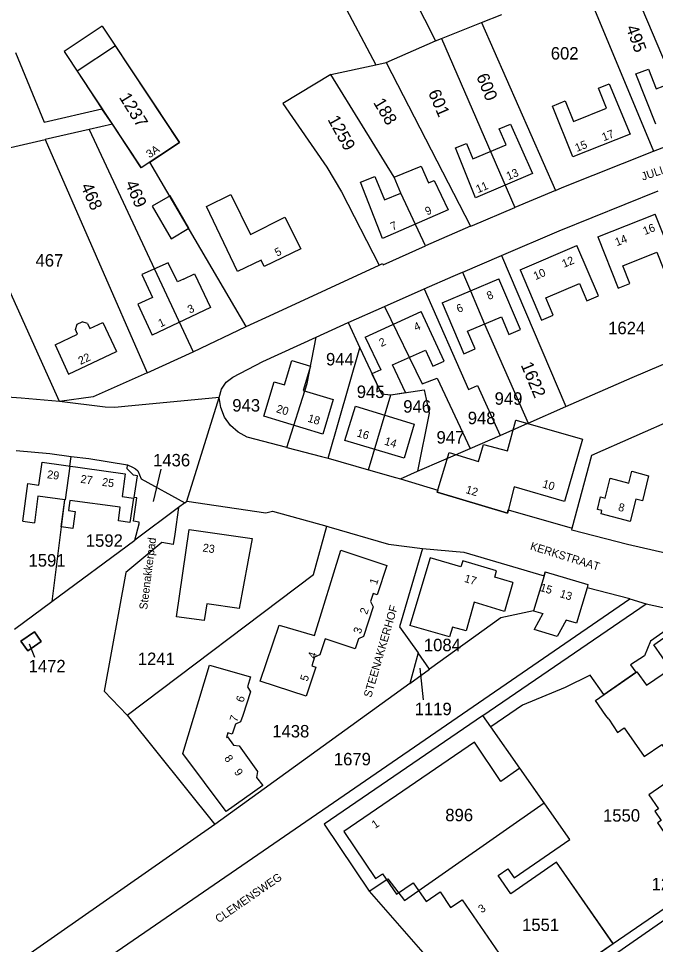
# Model space of a CAD drawing. Extents: x 191922 to 199923, y 328959 to 333350.
# Drawn here: x 193659.7 to 193797.8, y 329450.3 to 329651.2 of the extents above; entities that cross this region are included whole.
import ezdxf

# ---------------------------------------------------------------- set-up
doc = ezdxf.new("R2010")
doc.units = 0
for name, color, linetype in [('bouwvlak', 7, 'Continuous'), ('enkelbestemming', 7, 'Continuous'), ('Level 14', 7, 'Continuous'), ('Level 6', 7, 'Continuous'), ('maatvoering - maximum aantal wooneenheden', 7, 'Continuous'), ('Maatvoering_symbolen', 7, 'Continuous'), ('recreatiewoning', 7, 'Continuous')]:
    doc.layers.add(name, color=color, linetype=linetype)

msp = doc.modelspace()

# ---------------------------------------------------------------- linework, layer by layer
at = {"layer": 'bouwvlak'}
for p, q in [((193690.56, 329553.42), (193688.9, 329546.43)), ((193663.26, 329512.54), (193662.06, 329515.47)), ((193747.51, 329503.38), (193746.77, 329510.24))]:
    msp.add_line(p, q, dxfattribs=at)
at = {"layer": 'Level 6'}
for p, q in [((193711.41, 329723.5), (193750.08, 329646.31)), ((193697.37, 329716.72), (193737.14, 329641.15)), ((193806.49, 329625.92), (193790.95, 329662.83)), ((193782.08, 329659.09), (193797.36, 329622.39)), ((193751.41, 329646.84), (193760.06, 329650.29)), ((193760.06, 329650.29), (193764.51, 329652.07)), ((193760.06, 329650.29), (193776.15, 329613.89)), ((193739.38, 329641.64), (193750.08, 329646.31)), ((193750.08, 329646.31), (193751.41, 329646.84)), ((193751.41, 329646.84), (193767.33, 329610.19)), ((193727.41, 329639.05), (193737.14, 329641.15)), ((193737.14, 329641.15), (193739.38, 329641.64)), ((193739.38, 329641.64), (193757.69, 329606.13)), ((193741.12, 329616.76), (193727.41, 329639.05)), ((193680.05, 329628.27), (193677.78, 329631.62)), ((193680.05, 329628.27), (193675.04, 329627.12)), ((193686.31, 329618.8), (193680.05, 329628.27)), ((193675.04, 329627.12), (193665.48, 329624.94)), ((193675.04, 329627.12), (193697.58, 329578.87)), ((193645, 329620.29), (193665.48, 329624.94)), ((193665.48, 329624.94), (193687.62, 329574.33)), ((193797.36, 329622.39), (193806.49, 329625.92)), ((193668.61, 329568.1), (193645, 329620.29)), ((193688.15, 329620.02), (193686.31, 329618.8)), ((193709.03, 329584.35), (193688.15, 329620.02)), ((193742.57, 329613.29), (193741.12, 329616.76)), ((193729.75, 329613.57), (193737.87, 329597.65)), ((193747.96, 329601.84), (193742.57, 329613.29)), ((193776.15, 329613.89), (193767.33, 329610.19)), ((193776.89, 329605.12), (193798.37, 329613.8)), ((193776.89, 329605.12), (193798.37, 329613.8)), ((193757.69, 329606.13), (193747.96, 329601.84)), ((193764.39, 329599.77), (193776.89, 329605.12)), ((193764.39, 329599.77), (193776.89, 329605.12)), ((193756.01, 329596.17), (193764.39, 329599.77)), ((193756.01, 329596.17), (193764.39, 329599.77)), ((193764.39, 329599.77), (193778.38, 329566.99)), ((193755.97, 329596.16), (193756.01, 329596.17)), ((193755.97, 329596.16), (193756.01, 329596.17)), ((193755.97, 329596.16), (193757.68, 329592.1)), ((193739.06, 329588.71), (193747.65, 329592.51)), ((193739.06, 329588.71), (193747.65, 329592.51)), ((193747.65, 329592.51), (193757.28, 329570.72)), ((193757.68, 329592.1), (193760.73, 329584.9)), ((193731.17, 329585.23), (193739.06, 329588.71)), ((193731.17, 329585.23), (193739.06, 329588.71)), ((193739.06, 329588.71), (193747.21, 329571.96)), ((193697.58, 329578.87), (193709.03, 329584.35)), ((193724.25, 329582.07), (193731.17, 329585.23)), ((193724.25, 329582.07), (193731.17, 329585.23)), ((193731.17, 329585.23), (193733.67, 329579.74)), ((193760.73, 329584.9), (193770.16, 329563.38)), ((193722.28, 329572), (193724.25, 329582.07)), ((193792.74, 329573.29), (193811.31, 329581.31)), ((193687.62, 329574.33), (193697.58, 329578.87)), ((193726.8, 329555.8), (193733.67, 329579.74)), ((193687.62, 329574.33), (193675.91, 329569.12)), ((193717.84, 329558.15), (193722.28, 329572)), ((193778.38, 329566.99), (193792.74, 329573.29)), ((193703.22, 329568.98), (193703.7, 329570.74)), ((193703.22, 329568.98), (193703.7, 329570.74)), ((193660.26, 329568.85), (193651.81, 329569.42)), ((193668.61, 329568.1), (193660.26, 329568.85)), ((193675.91, 329569.12), (193668.61, 329568.1)), ((193678.48, 329566.83), (193668.61, 329568.1)), ((193703.22, 329568.98), (193682.74, 329567.02)), ((193696.21, 329546.46), (193703.22, 329568.98)), ((193696.21, 329546.46), (193703.22, 329568.98)), ((193735.58, 329553.28), (193740.42, 329569.56)), ((193680.56, 329566.82), (193678.48, 329566.83)), ((193682.74, 329567.02), (193680.56, 329566.82)), ((193770.16, 329563.38), (193778.38, 329566.99)), ((193764.09, 329560.73), (193770.12, 329563.36)), ((193770.12, 329563.36), (193770.16, 329563.38)), ((193717.84, 329558.15), (193709.27, 329560.37)), ((193757.59, 329557.92), (193764.09, 329560.73)), ((193746.23, 329552.95), (193757.59, 329557.92)), ((193659.18, 329557.44), (193666.5, 329556.78)), ((193659.18, 329557.44), (193666.5, 329556.78)), ((193666.5, 329556.78), (193671.12, 329556.19)), ((193666.5, 329556.78), (193671.12, 329556.19)), ((193670.83, 329554.06), (193671.12, 329556.19)), ((193726.8, 329555.8), (193735.58, 329553.28)), ((193683.24, 329553.48), (193683.36, 329554.35)), ((193742.52, 329551.28), (193746.23, 329552.95)), ((193742.52, 329551.28), (193750.61, 329548.88)), ((193750.61, 329548.88), (193750.45, 329548.39)), ((193695.79, 329546.14), (193694.38, 329545.09)), ((193695.79, 329546.14), (193696.21, 329546.46)), ((193695.79, 329546.14), (193696.21, 329546.46)), ((193694.38, 329545.09), (193684.89, 329538.04)), ((193765.89, 329544.59), (193779.76, 329540.63)), ((193668.95, 329540.87), (193666.94, 329524.7)), ((193723.64, 329530.56), (193726.51, 329541.05)), ((193726.51, 329541.05), (193726.95, 329540.93)), ((193726.51, 329541.05), (193726.95, 329540.93)), ((193726.95, 329540.93), (193739.94, 329537.17)), ((193726.95, 329540.93), (193739.94, 329537.17)), ((193779.64, 329540.2), (193779.76, 329540.63)), ((193791.74, 329537.08), (193779.64, 329540.2)), ((193666.94, 329524.7), (193684.89, 329538.04)), ((193690.74, 329537.5), (193682.95, 329530.97)), ((193693.26, 329537.09), (193690.74, 329537.5)), ((193739.94, 329537.17), (193747.29, 329536.17)), ((193739.94, 329537.17), (193747.29, 329536.17)), ((193747.29, 329536.17), (193742.31, 329519.22)), ((193747.29, 329536.17), (193756.24, 329535.37)), ((193747.29, 329536.17), (193756.24, 329535.37)), ((193756.24, 329535.37), (193773.65, 329530.24)), ((193756.24, 329535.37), (193773.65, 329530.24)), ((193682.95, 329530.97), (193678.24, 329505.22)), ((193683.26, 329500.07), (193723.64, 329530.56)), ((193773.65, 329530.24), (193771.36, 329522.66)), ((193792.26, 329525.31), (193782.96, 329527.69)), ((193792.26, 329525.31), (193782.96, 329527.69)), ((193639.4, 329420.24), (193792.26, 329525.31)), ((193658.84, 329518.67), (193666.94, 329524.7)), ((193760.36, 329499.99), (193795.77, 329524.18)), ((193760.36, 329499.99), (193795.77, 329524.18)), ((193792.26, 329525.31), (193795.77, 329524.18)), ((193792.26, 329525.31), (193795.77, 329524.18)), ((193771.36, 329522.66), (193764.25, 329521.19)), ((193764.25, 329521.19), (193748.79, 329510.05)), ((193742.31, 329519.22), (193746.33, 329513.53)), ((193746.33, 329513.53), (193744.51, 329506.94)), ((193748.79, 329510.05), (193746.33, 329513.53)), ((193744.51, 329506.94), (193748.79, 329510.05)), ((193786.58, 329504.5), (193793.57, 329509.34)), ((193744.51, 329506.94), (193702.24, 329476.32)), ((193678.24, 329505.22), (193683.26, 329500.07)), ((193683.26, 329500.07), (193702.24, 329476.32)), ((193760.28, 329499.93), (193760.36, 329499.99)), ((193760.28, 329499.93), (193760.36, 329499.99)), ((193762.1, 329497.53), (193760.36, 329499.99)), ((193772.19, 329436.55), (193861.59, 329498.72)), ((193828.44, 329477.77), (193788.62, 329450.46)), ((193702.24, 329476.32), (193633.54, 329428.32)), ((193735.74, 329461.89), (193754.52, 329440.37)), ((193735.74, 329461.89), (193754.52, 329440.37)), ((193788.62, 329450.46), (193770.89, 329438.4))]:
    msp.add_line(p, q, dxfattribs=at)
for points in [[(193688.15, 329620.02), (193694.57, 329624.27), (193680.69, 329645.23), (193672.43, 329639.76), (193677.78, 329631.62)], [(193659.01, 329643.8), (193665.23, 329628.72), (193677.78, 329631.62)], [(193727.41, 329639.05), (193716.98, 329632.72), (193726.52, 329618.92), (193729.75, 329613.57)], [(193776.15, 329613.89), (193777.6, 329614.5), (193797.36, 329622.39)], [(193757.69, 329606.13), (193758.1, 329606.31), (193767.33, 329610.19)], [(193737.87, 329597.65), (193738.63, 329598), (193738.74, 329597.78), (193747.96, 329601.84)], [(193709.03, 329584.35), (193715.05, 329587.12), (193737.87, 329597.65)], [(193747.65, 329592.51), (193753.93, 329595.28), (193755.97, 329596.16)], [(193747.65, 329592.51), (193753.93, 329595.28), (193755.97, 329596.16)], [(193706.14, 329573.4), (193712.67, 329576.79), (193724.25, 329582.07)], [(193706.14, 329573.4), (193712.67, 329576.79), (193724.25, 329582.07)], [(193733.67, 329579.74), (193738.36, 329569.76), (193740.42, 329569.56)], [(193703.7, 329570.74), (193704.71, 329572.27), (193706.14, 329573.4)], [(193703.7, 329570.74), (193704.71, 329572.27), (193706.14, 329573.4)], [(193747.21, 329571.96), (193750.5, 329573.14), (193757.59, 329557.92)], [(193779.76, 329540.63), (193783.98, 329556.42), (193820.71, 329572.62)], [(193740.42, 329569.56), (193747.65, 329570.61), (193748.73, 329565.58), (193746.23, 329552.95)], [(193757.28, 329570.72), (193759.21, 329571.59), (193764.09, 329560.73)], [(193705.63, 329562.88), (193704.35, 329564.7), (193703.53, 329566.77), (193703.22, 329568.98)], [(193709.27, 329560.37), (193707.3, 329561.41), (193705.63, 329562.88)], [(193717.84, 329558.15), (193725.41, 329556.19), (193726.8, 329555.8)], [(193671.12, 329556.19), (193674.95, 329555.71), (193683.36, 329554.35)], [(193671.12, 329556.19), (193674.95, 329555.71), (193683.36, 329554.35)], [(193670.83, 329554.06), (193669.81, 329546.76), (193669.69, 329546.78), (193668.95, 329540.87)], [(193683.36, 329554.35), (193684.4, 329553.84), (193685.06, 329553.46), (193685.57, 329553.03), (193686.32, 329551.29), (193695.79, 329546.14)], [(193683.36, 329554.35), (193684.4, 329553.84), (193685.06, 329553.46), (193685.57, 329553.03), (193686.32, 329551.29), (193695.79, 329546.14)], [(193685.48, 329551.97), (193684.62, 329552.1), (193683.24, 329553.48)], [(193684.64, 329542.11), (193685.38, 329547.18), (193684.8, 329547.28), (193685.48, 329551.97)], [(193735.58, 329553.28), (193741.44, 329551.61), (193742.52, 329551.28)], [(193750.45, 329548.39), (193765.7, 329543.86), (193765.89, 329544.59)], [(193696.21, 329546.46), (193713.3, 329543.92), (193714.8, 329544.28), (193726.51, 329541.05)], [(193696.21, 329546.46), (193713.3, 329543.92), (193714.8, 329544.28), (193726.51, 329541.05)], [(193694.38, 329545.09), (193693.56, 329539.34), (193693.26, 329537.09)], [(193684.89, 329538.04), (193685.83, 329541.58), (193685.88, 329541.93), (193684.64, 329542.11)], [(193804.46, 329534.29), (193800.24, 329535.14), (193791.74, 329537.08)], [(193773.65, 329530.24), (193773.91, 329531.12), (193783.16, 329528.36), (193782.96, 329527.69)], [(193773.65, 329530.24), (193773.91, 329531.12), (193783.16, 329528.36), (193782.96, 329527.69)], [(193795.77, 329524.18), (193806.78, 329521.83), (193813.59, 329521.35), (193827.23, 329518.44), (193833.28, 329517.8), (193839.98, 329517.31), (193844.65, 329517.19), (193849.21, 329516.7)], [(193828.44, 329477.77), (193830.14, 329486.07), (193823.65, 329495.59), (193814.52, 329508.71), (193815.3, 329512.64), (193810.75, 329519.23), (193803.26, 329520.74), (193796.7, 329516.13), (193795.38, 329512.93), (193792.41, 329510.96), (193793.57, 329509.34)], [(193664.63, 329516.02), (193663.14, 329518.15), (193660.23, 329516.13), (193661.71, 329513.99), (193664.63, 329516.02)], [(193786.58, 329504.5), (193783.6, 329508.74), (193778.19, 329506.06), (193768.95, 329502.19), (193762.1, 329497.53)], [(193760.28, 329499.93), (193725.95, 329476.38), (193735.74, 329461.89)], [(193760.28, 329499.93), (193725.95, 329476.38), (193735.74, 329461.89)], [(193773.68, 329480.99), (193768.42, 329488.51), (193762.1, 329497.53)], [(193735.74, 329461.89), (193739.77, 329464.5), (193743.36, 329459.83), (193773.68, 329480.99)], [(193788.62, 329450.46), (193776.34, 329468.14), (193766.4, 329461.26), (193763.67, 329465.23), (193765.78, 329466.69), (193767.13, 329464.74), (193779.2, 329473.09), (193773.68, 329480.99)]]:
    msp.add_lwpolyline(points, dxfattribs=at)
at = {"layer": 'recreatiewoning'}
for p, q in [((193677.84, 329649.53), (193669.58, 329644.06)), ((193677.84, 329649.53), (193694.57, 329624.27)), ((193669.58, 329644.06), (193686.31, 329618.8)), ((193792.34, 329626.08), (193779.9, 329621.14)), ((193694.57, 329624.27), (193686.31, 329618.8)), ((193771.14, 329617.57), (193758.81, 329612.3)), ((193692.57, 329612.72), (193688.71, 329610.47)), ((193752.82, 329609.67), (193738.59, 329603.43)), ((193785.3, 329603.79), (193797.73, 329608.73)), ((193802.14, 329597.66), (193797.73, 329608.73)), ((193768.43, 329596.68), (193780.71, 329601.95)), ((193785.41, 329591), (193780.71, 329601.95)), ((193694.18, 329594.02), (193692.13, 329598.18)), ((193695.47, 329594.62), (193694.18, 329594.02)), ((193751.53, 329589.47), (193763.84, 329594.73)), ((193768.52, 329583.69), (193763.84, 329594.73)), ((193734.86, 329582.05), (193747.02, 329587.59)), ((193752, 329576.86), (193747.02, 329587.59)), ((193672.02, 329583.74), (193672.4, 329584.86)), ((193672.4, 329584.86), (193673.52, 329585.39)), ((193674.68, 329585.01), (193673.52, 329585.39)), ((193674.68, 329585.01), (193675.18, 329583.93)), ((193675.18, 329583.93), (193677.99, 329585.25)), ((193677.99, 329585.25), (193680.96, 329578.91)), ((193667.61, 329580.39), (193672.52, 329582.68)), ((193672.52, 329582.68), (193672.02, 329583.74)), ((193767.62, 329564.03), (193781.98, 329559.9)), ((193745.46, 329563.2), (193743.28, 329555.77)), ((193781.98, 329559.9), (193778.1, 329546.41)), ((193743.28, 329555.77), (193730.46, 329559.61)), ((193796.31, 329551.98), (193794.97, 329546.57)), ((193660.64, 329542.13), (193661.72, 329550.28)), ((193660.64, 329542.13), (193663.13, 329541.8)), ((193766.88, 329528.85), (193762.95, 329530.01)), ((193773.65, 329530.24), (193771.36, 329522.66)), ((193773.91, 329531.12), (193773.65, 329530.24)), ((193766.88, 329528.85), (193765.03, 329522.55)), ((193771.36, 329522.66), (193773.38, 329522.12)), ((193773.38, 329522.12), (193771.46, 329518.61)), ((193776.45, 329517.1), (193771.46, 329518.61)), ((193787.65, 329499.14), (193787.06, 329500)), ((193787.65, 329499.14), (193789.57, 329496.28)), ((193704.74, 329479.15), (193695.29, 329491.75)), ((193770.97, 329438.3), (193788.6, 329450.49))]:
    msp.add_line(p, q, dxfattribs=at)
for points in [[(193797.86, 329628.27), (193793.54, 329639.16), (193796.28, 329640.21), (193797.97, 329635.92), (193805.51, 329638.8), (193803.85, 329642.97), (193806.05, 329643.77), (193810.3, 329633.25)], [(193779.9, 329621.14), (193775.46, 329632.18), (193778.23, 329633.29), (193780.01, 329628.87), (193787.18, 329631.73), (193785.42, 329636.07), (193787.77, 329636.99), (193792.34, 329626.08)], [(193758.81, 329612.3), (193754.42, 329623.13), (193756.81, 329624.09), (193758.2, 329620.74), (193765.43, 329623.76), (193763.94, 329627.24), (193766.39, 329628.28), (193771.14, 329617.57)], [(193738.59, 329603.43), (193733.81, 329615.68), (193736.96, 329616.93), (193739.03, 329611.83), (193742.57, 329613.29), (193741.12, 329616.76), (193747.02, 329619.12), (193748.57, 329615.56), (193749.81, 329616.04), (193752.82, 329609.67)], [(193688.71, 329610.47), (193692.79, 329603.41), (193696.62, 329605.67), (193692.57, 329612.72)], [(193700.46, 329610.4), (193705.74, 329613), (193710, 329604.32), (193717.41, 329608.07), (193720.89, 329601.18)], [(193720.89, 329601.18), (193712.94, 329597.39), (193712.29, 329598.76), (193707.15, 329596.31), (193700.46, 329610.4)], [(193785.3, 329603.79), (193789.71, 329592.71), (193792.23, 329593.71), (193790.71, 329597.53), (193798.09, 329600.47), (193799.61, 329596.66), (193802.14, 329597.66)], [(193692.13, 329598.18), (193686.46, 329595.62), (193688.74, 329590.66), (193685.55, 329589.22), (193688.65, 329582.52)], [(193768.43, 329596.68), (193773.12, 329585.73), (193775.62, 329586.8), (193774, 329590.57), (193781.3, 329593.71), (193782.92, 329589.93), (193785.41, 329591)], [(193695.47, 329594.62), (193697.88, 329595.76), (193701.3, 329588.46), (193688.65, 329582.52)], [(193751.53, 329589.47), (193756.21, 329578.44), (193758.7, 329579.5), (193757.07, 329583.35), (193764.39, 329586.46), (193766.02, 329582.63), (193768.52, 329583.69)], [(193734.86, 329582.05), (193738.23, 329574.93), (193736.33, 329574.08), (193738.36, 329569.76), (193740.42, 329569.56), (193743.63, 329570.02), (193740.81, 329576.03), (193747.92, 329579.26), (193749.56, 329575.75), (193752, 329576.86)], [(193667.61, 329580.39), (193670.57, 329574.03), (193680.96, 329578.91)], [(193725.71, 329561.04), (193712.89, 329564.89), (193715.09, 329572.39), (193717.36, 329571.7), (193718.94, 329576.97), (193722.99, 329575.79), (193721.42, 329570.47), (193727.93, 329568.54), (193725.71, 329561.04)], [(193730.46, 329559.61), (193732.73, 329567.05), (193745.46, 329563.2)], [(193750.45, 329548.39), (193753.09, 329557.04), (193759.42, 329555.1), (193760.54, 329558.79), (193765.72, 329557.36), (193767.54, 329564.05), (193767.62, 329564.03)], [(193661.72, 329550.28), (193664.1, 329549.97), (193664.8, 329554.9), (193682.85, 329552.39), (193682.16, 329547.45), (193684.63, 329547.14), (193683.85, 329541.87)], [(193785.91, 329547.4), (193786.86, 329547.15), (193787.99, 329551.46), (193791.99, 329550.39), (193792.64, 329552.96), (193796.31, 329551.98)], [(193778.1, 329546.41), (193767.17, 329549.55), (193765.7, 329543.86), (193750.45, 329548.39)], [(193683.85, 329541.87), (193681.35, 329542.2), (193681.75, 329545.18), (193670.84, 329546.63), (193670.55, 329544.44), (193671.95, 329544.25), (193671.45, 329540.53), (193668.95, 329540.87), (193669.74, 329546.77), (193663.9, 329547.55), (193663.13, 329541.8)], [(193794.97, 329546.57), (193793.57, 329546.93), (193792.34, 329542.08), (193786, 329543.69), (193786.19, 329544.44), (193785.22, 329544.68), (193785.91, 329547.4)], [(193693.97, 329521.41), (193696.68, 329540.32), (193710.33, 329538.34)], [(193710.33, 329538.34), (193707.53, 329523.15), (193700.53, 329524.21), (193699.94, 329520.59), (193693.97, 329521.41)], [(193729.59, 329535.82), (193739.57, 329532.54), (193737.45, 329526.17), (193736.59, 329526.46), (193736.04, 329524.67), (193736.6, 329523.58), (193734.46, 329517.14), (193733.42, 329516.6), (193732.71, 329514.44), (193726.16, 329516.61), (193725.04, 329513.1), (193723.88, 329512.59), (193723.3, 329510.76), (193724.15, 329510.48), (193722.06, 329504.15), (193712.06, 329507.42)], [(193712.06, 329507.42), (193716.21, 329519.58), (193723.84, 329517.3), (193729.59, 329535.82)], [(193762.95, 329530.01), (193763.36, 329531.34), (193756, 329533.54), (193755.6, 329532.2), (193748.97, 329534.18), (193744.57, 329519.46)], [(193782.96, 329527.69), (193780.69, 329519.97), (193778.45, 329520.66), (193776.45, 329517.1)], [(193765.03, 329522.55), (193758.49, 329524.59), (193756.72, 329518.34), (193753.76, 329519.17), (193753.17, 329517.05), (193744.57, 329519.46)], [(193787.06, 329500), (193784.8, 329503.25), (193793.78, 329509.48), (193795.83, 329506.52), (193801.08, 329510.11), (193797.46, 329515.33), (193803.76, 329519.69), (193810.93, 329509.36), (193808.76, 329507.82), (193810.04, 329505.95), (193808.68, 329504.99), (193812.14, 329500)], [(193661.71, 329513.99), (193660.23, 329516.13), (193663.14, 329518.15), (193664.63, 329516.02), (193661.71, 329513.99)], [(193695.29, 329491.75), (193701.11, 329510.92), (193710.02, 329508.33)], [(193710.02, 329508.33), (193709.37, 329506.17), (193709.96, 329505.09), (193708.3, 329500), (193707.84, 329498.57), (193706.73, 329498.07), (193705.99, 329495.93), (193705.08, 329496.24), (193704.78, 329495.19), (193705.03, 329495.37), (193706.32, 329493.54), (193707.57, 329493.37), (193711.53, 329487.8), (193711.28, 329486.55), (193712.65, 329484.78), (193704.74, 329479.15)], [(193789.57, 329496.28), (193791.02, 329497.28), (193795.31, 329491.07), (193799.14, 329493.7), (193803.35, 329487.59), (193796.34, 329482.76), (193798.44, 329479.73), (193797.64, 329479.18), (193799.01, 329477.21), (193798.2, 329476.65), (193803.33, 329469.25), (193826.57, 329485.23)], [(193768.42, 329488.51), (193764.3, 329485.65), (193758.56, 329494.19), (193730.2, 329474.83), (193737.1, 329464.64), (193738.58, 329465.64), (193741.62, 329461.23), (193745.27, 329463.67), (193748.11, 329459.6), (193751.1, 329461.69), (193753.33, 329458.31), (193755.86, 329459.98), (193766.2, 329444.96), (193762.72, 329442.54), (193764.1, 329440.55)], [(193788.6, 329450.49), (193776.34, 329468.14), (193766.4, 329461.26), (193763.67, 329465.23), (193765.78, 329466.69), (193767.13, 329464.74), (193779.2, 329473.09), (193768.42, 329488.51)]]:
    msp.add_lwpolyline(points, dxfattribs=at)

# ---------------------------------------------------------------- texts
at = {"layer": 'enkelbestemming'}
for s, rotation, p in [('602', 0, (193775.1, 329642.29)), ('467', 0, (193663.39, 329597.36)), ('1622', 292.6948, (193768.54, 329576.03)), ('1436', 0, (193688.88, 329554.02)), ('1592', 0, (193674.29, 329536.57)), ('1591', 0, (193661.87, 329532.28)), ('1084', 0, (193747.58, 329513.92)), ('1241', 0, (193685.56, 329510.92)), ('1472', 0, (193661.88, 329509.34)), ('1119', 0, (193745.59, 329500.04)), ('1438', 0, (193714.71, 329495.21)), ('1679', 0, (193728.07, 329489.16))]:
    msp.add_text(s, height=2.7, rotation=rotation, dxfattribs=at).set_placement(p)
for s, p in [('1624', (193787.54, 329582.68)), ('944', (193726.37, 329575.92)), ('945', (193733.03, 329568.85)), ('949', (193762.92, 329567.39)), ('943', (193706.05, 329565.91)), ('946', (193743.11, 329565.67)), ('948', (193757.1, 329563.17)), ('947', (193750.32, 329558.97)), ('896', (193752.23, 329477.03)), ('1550', (193786.42, 329476.94)), ('1217', (193796.95, 329462.05)), ('1551', (193768.87, 329453.22))]:
    msp.add_text(s, height=2.7, dxfattribs=at).set_placement(p)
at = {"layer": 'Level 14'}
for s, rotation, p in [('495', 289.9978, (193791.34, 329649.23)), ('600', 292.0895, (193758.9, 329638.65)), ('1237', 301.6453, (193681.42, 329634.08)), ('601', 293.2061, (193748.46, 329635.12)), ('188', 300.8947, (193736.53, 329632.96)), ('1259', 298.999, (193726.64, 329629.27)), ('468', 293.9158, (193673.12, 329614.82)), ('469', 293.2287, (193682.77, 329615.42))]:
    msp.add_text(s, height=2.7, rotation=rotation, dxfattribs=at).set_placement(p)
at = {"layer": 'maatvoering - maximum aantal wooneenheden'}
for s, rotation, p in [('17', 21.663, (193786.58, 329624.55)), ('15', 21.663, (193780.76, 329622.23)), ('3A', 33.531, (193688.09, 329620.82)), ('13', 23.1534, (193765.9, 329616.09)), ('11', 23.1534, (193759.31, 329613.27)), ('9', 23.6425, (193748.29, 329608.44)), ('7', 23.6425, (193740.79, 329605.16)), ('16', 21.663, (193795.49, 329604.19)), ('14', 21.663, (193789.43, 329601.77)), ('5', 25.488, (193715.74, 329599.5)), ('12', 23.2061, (193777.96, 329597.07)), ('10', 23.2061, (193771.78, 329594.41)), ('8', 23.1007, (193761.65, 329590.1)), ('3', 25.1035, (193696.84, 329587.14)), ('6', 23.1007, (193755.09, 329587.29)), ('1', 25.1035, (193690.48, 329584.15)), ('4', 24.4867, (193745.87, 329583.33)), ('2', 24.4867, (193738.34, 329579.9)), ('22', 25.1035, (193673.14, 329576.01)), ('20', 343.3062, (193715.45, 329565.79)), ('18', 343.3062, (193722.28, 329563.74)), ('16', 343.3776, (193732.91, 329560.55)), ('14', 343.3776, (193738.89, 329558.76)), ('29', 352.1212, (193665.82, 329551.47)), ('27', 352.1212, (193673.07, 329550.47)), ('25', 352.1212, (193677.72, 329549.82)), ('12', 343.4875, (193756.52, 329548.25)), ('10', 343.9759, (193773.16, 329549.49)), ('8', 345.8108, (193789.58, 329544.43)), ('23', 351.7159, (193699.54, 329535.56)), ('17', 343.3063, (193756.21, 329528.99)), ('1', 71.565, (193737.38, 329528.19)), ('15', 343.4325, (193772.62, 329527.02)), ('13', 342.5262, (193776.91, 329525.68)), ('2', 71.6376, (193735.27, 329521.77)), ('3', 71.6376, (193733.87, 329517.55)), ('4', 72.2903, (193724.02, 329512.19)), ('5', 71.6919, (193722.34, 329507.24)), ('6', 71.9822, (193708.44, 329502.69)), ('7', 71.9276, (193707.06, 329498.45)), ('8', 305.4244, (193704.21, 329490.67)), ('9', 305.4244, (193706.34, 329487.69)), ('1', 34.3106, (193737, 329475.35)), ('3', 34.5646, (193760.11, 329457.02))]:
    msp.add_text(s, height=1.75, rotation=rotation, dxfattribs=at).set_placement(p)
at = {"layer": 'Maatvoering_symbolen'}
for s, rotation, p in [('JULIANASTRAAT', 18.5619, (193795.06, 329616)), ('Steenakkerpad', 82.875, (193687.58, 329522.85)), ('KERKSTRAAT', 342.7793, (193770.5, 329536)), ('STEENAKKERHOF', 73.7238, (193736.16, 329503.75)), ('CLEMENSWEG', 34.6444, (193703.1, 329454.89))]:
    msp.add_text(s, height=1.75, rotation=rotation, dxfattribs=at).set_placement(p)

doc.saveas('drawing.dxf')
